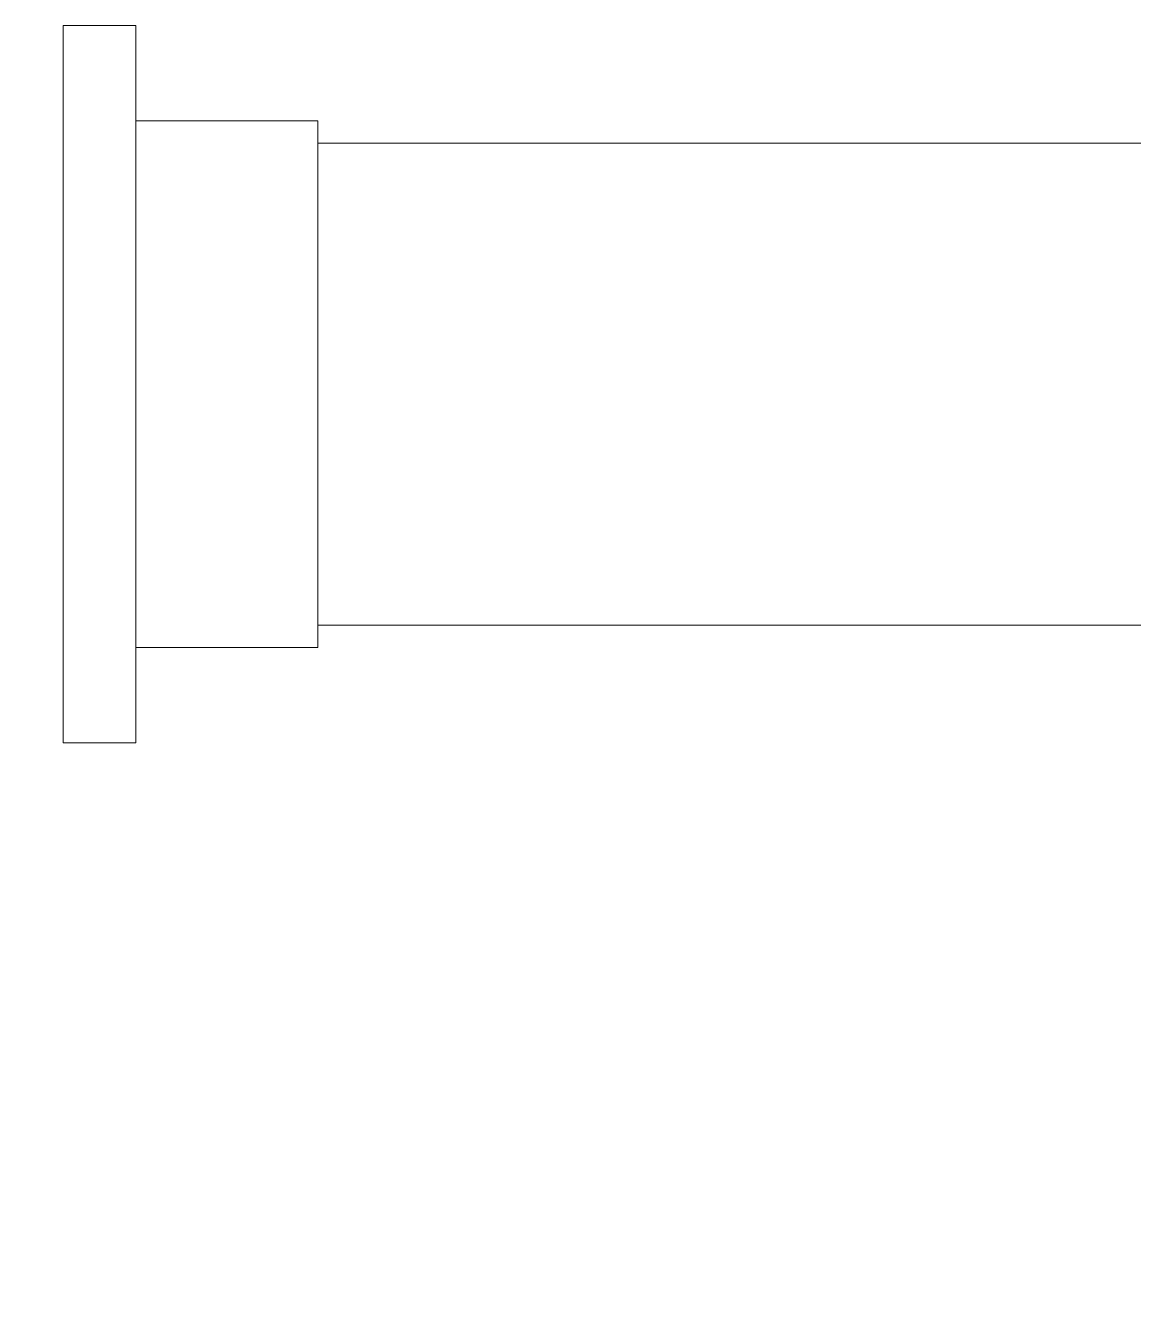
# Model space of a CAD drawing. Header units: inches. Extents: x 20 to 536, y 8 to 344.
# Drawn here: x 342.57 to 367.29, y 140.48 to 169.08 of the extents above; entities that cross this region are included whole.
import ezdxf

# ---------------------------------------------------------------- set-up
doc = ezdxf.new("R2010")
doc.units = ezdxf.units.IN
doc.header["$LTSCALE"] = 16
doc.header["$MEASUREMENT"] = 0
doc.layers.add('Symbol (ANSI)', color=7, linetype='Continuous', lineweight=25)
doc.layers.add('Visible (ANSI)', color=7, linetype='Continuous', lineweight=50)
doc.styles.add('MEMCOR Medium', font='arial.ttf')
doc.dimstyles.new('Default (ANSI)$7', dxfattribs={"dimscale": 16, "dimtxt": 0.15, "dimasz": 0.098425, "dimexe": 0.125, "dimexo": 0.0625, "dimgap": 0.031496, "dimtad": 0, "dimtih": 1, "dimtoh": 1, "dimdec": 4, "dimrnd": 1e-08, "dimzin": 3, "dimdsep": 46, "dimlunit": 5, "dimtxsty": 'MEMCOR Medium', "dimcen": 0.09, "dimdle": 0.393701, "dimclrd": 256, "dimclre": 256, "dimclrt": 256, "dimadec": 0, "dimazin": 1, "dimtfac": 0.8, "dimtofl": 0, "dimtmove": 0, "dimatfit": 3, "dimfxl": 1, "dimfrac": 1, "dimtolj": 1, "dimtzin": 4, "dimlwd": -1, "dimlwe": -1, "dimarcsym": 0})

msp = doc.modelspace()

# ---------------------------------------------------------------- linework, layer by layer
at = {"layer": 'Visible (ANSI)', "linetype": 'Continuous', "lineweight": 18}
for p, q in [((343.406708, 153.075967), (343.406708, 169.075967)), ((343.406708, 169.075967), (345.031708, 169.075967)), ((345.031708, 153.075967), (345.031708, 169.075967)), ((345.031708, 166.950967), (349.094208, 166.950967)), ((349.094208, 155.200967), (349.094208, 166.950967)), ((368.556958, 166.450967), (349.094208, 166.450967)), ((368.556958, 155.700967), (349.094208, 155.700967)), ((345.031708, 155.200967), (349.094208, 155.200967)), ((343.406708, 153.075967), (345.031708, 153.075967))]:
    msp.add_line(p, q, dxfattribs=at)

# ---------------------------------------------------------------- leaders
at = {"layer": 'Symbol (ANSI)', "annotation_type": 0, "has_hookline": 1, "hookline_direction": 1, "text_width": 22.096044}
msp.add_leader([(376.631783, 149.600967), (366.747914, 134.097595), (365.173111, 134.097595)], dimstyle='Default (ANSI)$7', override={"dimtad": 0}, dxfattribs=at)

doc.saveas('drawing.dxf')
